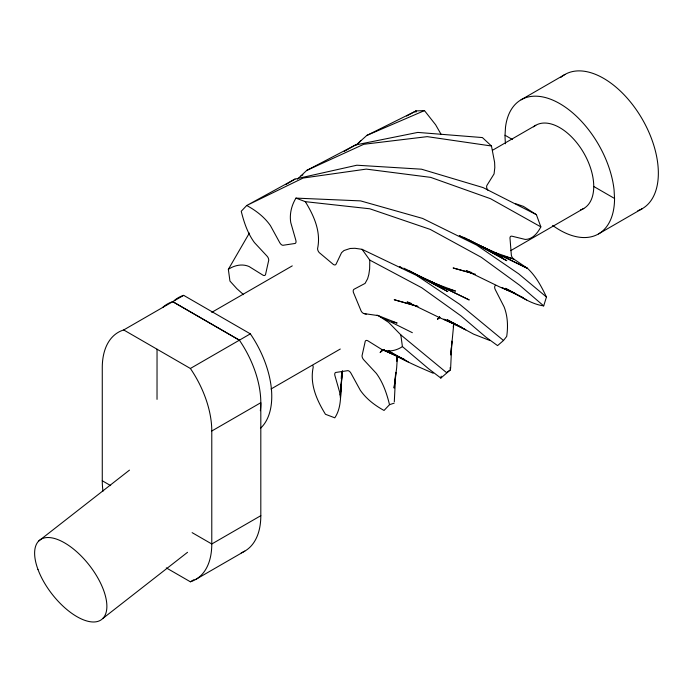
<?xml version="1.0" encoding="UTF-8"?>
<svg xmlns="http://www.w3.org/2000/svg" width="693" height="693" viewBox="0 0 693 693"><rect width="100%" height="100%" fill="white"/><g stroke="black" fill="none" stroke-linecap="round" stroke-linejoin="round"><path stroke-width="1.04" d="M157.025 399.367L157.042 349.22M394.3 401.775L395.781 372.366L394.083 388.063L396.665 367.879L397.41 356.618M451.897 341.277L450.623 368.485M341.008 385.1C340.575 396.171 341.294 408.186 334.797 417.827L325.45 414.275C316.805 400.19 309.615 384.32 313.175 367.342A3.889 2.244 60 0 0 312.864 365.558M341.277 378.776L341.415 375.615M453.794 323.614L450.745 354.972L451.308 347.591M342.238 371.344L340.445 398.094L339.986 393.329L334.91 375.597A3.889 2.244 60 0 1 336.443 372.358L347.072 370.764A3.889 2.244 60 0 1 350.961 373.198L360.317 390.289C366.302 398.925 374.896 405.457 384.043 410.455L389.518 404.677L394.17 403.144M453.664 322.834L453.378 327.122L453.698 322.938M397.15 356.869L396.829 361.183L397.176 356.973M451.464 345.486L451.793 341.268M341.866 375.407L340.272 395.166L342.403 370.876M342.039 373.328L342.203 371.249M415.895 112.231L416.103 110.915L424.471 110.603L435.628 124.783L441.129 134.416M243.529 294.646L236.902 288.721L229.946 281.063L228.352 269.352C234.295 265.28 242.316 263.522 249.082 266.528L262.864 275.104A3.889 2.244 60 0 0 265.722 273.718L268.512 261.174A3.889 2.244 60 0 0 267.065 256.167L254.409 242.55C247.652 233.333 243.945 222.254 241.242 211.261L246.725 205.492C255.864 210.481 264.466 217.013 270.443 225.658L279.799 242.749A3.889 2.244 60 0 0 283.688 245.175L294.326 243.581A3.889 2.244 60 0 0 295.859 240.341L290.774 222.609C289.353 214.163 291.528 205.353 295.972 198.111L305.318 201.663C313.955 215.748 321.145 231.618 317.585 248.596A3.889 2.244 60 0 0 320.218 253.421L332.475 263.712A3.889 2.244 60 0 0 336.088 264.128L341.554 252.676L343.988 250.528L350.156 248.484L354.911 248.285L362.067 249.315L369.802 260.109L369.646 268.841L368.823 274.523L367.619 278.742L365.081 283.402L354.08 289.232A3.889 2.244 60 0 0 353.915 293.624L360.611 309.771A3.889 2.244 60 0 0 364.189 313.6L378.447 315.644L388.686 322.427L400.814 334.884L402.416 346.595L428.491 368.676L440.835 378.075L441.181 376.186M526.654 299.922L505.344 288.34C518.009 294.274 529.461 303.915 543.693 305.89L546.456 297.02C541.536 286.703 536.027 276.212 527.512 268.373L513.782 259.052L495.149 252.642L527.512 268.373L496.604 253.257L474.367 243.217M515.713 203.751L523.397 206.375L536.391 214.657L540.852 226.888C537.785 232.857 532.545 239.483 525.199 239.423L511.954 236.192A3.889 2.244 60 0 0 510.057 239.024L511.269 254.166A3.889 2.244 60 0 0 513.782 259.052L503.542 256.159M228.352 269.352L249.367 233.073M369.802 260.109L421.751 287.751L461.079 315.947L486.122 337.318L497.574 345.616L503.499 340.488L506.704 336.417C508.151 326.602 507.752 316.277 504.14 306.947L495.287 289.639A3.889 2.244 60 0 1 495.616 285.351M439.457 317.013L437.474 319.43L439.544 317.108M382.155 350.286L380.111 352.581L382.345 350.242M439.622 316.97L438.253 318.503L440.046 317.394M357.207 144.465L360.897 140.566M382.345 350.078L380.855 351.611L384.468 349.428M297.375 179.192L306.739 170.417L355.535 144.95L417.784 132.415L482.397 137.569L491.467 145.998L494.611 162.396L494.811 167.611L494.066 173.917L486.945 185.36A3.889 2.244 60 0 0 488.011 190.298M355.674 145.409L366.814 135.438L416.103 110.915L406.583 116.034M440.835 378.075L450.459 369.828L450.069 367.706M38.747 540.982L129.47 470.131M102.746 618.528L187.534 552.304M450.459 369.828L446.535 372.626L400.814 334.884M402.416 346.595C396.474 350.658 388.452 352.416 381.678 349.411L367.905 340.835A3.889 2.244 60 0 0 365.038 342.229L362.257 354.773A3.889 2.244 60 0 0 363.704 359.771L376.351 373.397C383.116 382.614 386.815 393.685 389.518 404.677M285.733 184.624L295.001 179.08L356.869 165.22L421.509 169.196L483.116 187.595L536.391 214.657M521.067 99.801L564.873 74.506M102.971 491.233A77.443 44.707 60 0 1 102.269 480.76L102.269 367.732A77.443 44.707 60 0 1 123.709 329.955L183.671 295.357L250.338 333.853A77.443 44.707 60 0 1 260.447 428.343M211.729 312.37L292.273 265.869M492.697 150.156L535.784 125.286M123.709 329.955L190.376 368.477L250.338 333.853M270.98 389.042L340.289 349.029M510.741 250.623L583.792 208.446M166.285 567.879L190.358 581.782A77.443 44.707 60 0 0 211.781 543.988L211.781 431.011L260.811 402.702L260.811 515.679A77.443 44.707 60 0 1 241.251 552.823M598.509 233.931L642.316 208.636M260.811 515.679L211.781 543.988L192.126 532.64M190.358 581.782L194.057 579.643M195.747 579.435L244.776 551.134M301.039 175.875L302.919 174.809M344.256 151.351L355.535 144.95M295.001 179.08L246.725 205.492L303.092 178.049L366.259 169.109L430.648 177.365L490.523 198.7L540.852 226.888M306.739 170.417L363.764 144.283L427.209 136.642L491.467 145.998M366.814 135.438L424.471 110.603M295.972 198.111L360.603 200.892L422.609 218.434L476.637 245.097L518.615 273.778L546.456 297.02M305.318 201.663L369.811 208.792L430.188 229.383L481.332 257.32L519.663 285.265L543.693 305.89M472.756 273.389L453.101 267.966L475.389 274.229M417.68 306.332L394.213 299.731L417.966 306.479M446.387 288.479L455.483 291.077L436.096 283.887L469.239 299.956L437.552 284.459L417.87 275.71M364.189 313.6L366.25 314.198M391.987 321.587L397.132 323.068L377.001 315.133L412.352 332.692M471.309 272.384L466.233 270.694L499.688 286.954L513.132 292.507M411.218 303.395L407.207 301.949L439.977 317.853L461.425 327.113M489.96 340.532L473.596 334.147L447.046 319.664L465.757 329.807L443.832 319.204L458.454 325.745M381.678 349.411L396.483 355.57M514.899 293.182L502.096 287.751L523.224 297.635M383.134 350L404.816 359.676L398.068 356.497M419.577 276.576L440.012 285.75L407.198 270.322M478.508 245.227L499.064 254.643L459.277 235.646L502.477 257.042L463.626 237.249L506.782 260.689L469.022 240.021M393.234 354.236L385.507 350.623L408.229 361.911L388.686 350.953C402.668 360.273 417.948 366.606 433.212 373.241M402.373 268.052L399.48 266.692L401.386 267.619M362.067 249.315L416.814 275.554L459.754 304.34L503.499 340.488M416.675 275.052L443.433 288.045L403.802 268.148L447.773 291.562L409.191 270.72M552.642 225.424A77.443 44.707 60 0 0 614.544 198.475L614.076 189.951A77.443 44.707 60 0 0 559.788 103.638A77.443 44.707 60 0 0 505.5 127.269L505.032 135.248L512.517 139.57M593.953 186.59L614.544 198.475M162.612 307.519A77.443 44.707 60 0 1 172.739 301.68L239.388 340.176A77.443 44.707 60 0 1 260.343 410.689M102.269 480.76L110.689 485.628M172.739 301.646L239.406 340.176M174.298 300.537A77.443 44.707 60 0 1 183.671 295.357M533.541 126.845A48.016 27.72 60 0 1 584.182 153.681A48.016 27.72 60 0 1 580.457 209.901M190.376 368.477A77.443 44.707 60 0 1 211.781 431.011M505.5 143.772A77.443 44.707 60 0 1 505.032 135.248M560.888 77.339A77.443 44.707 60 0 1 642.316 119.222A77.443 44.707 60 0 1 637.863 210.672M37.968 569.455A50.338 23.571 52 0 0 100.286 620.382A50.338 23.571 52 0 0 73.986 549.428A50.338 23.571 52 0 0 37.968 569.455"/></g></svg>
